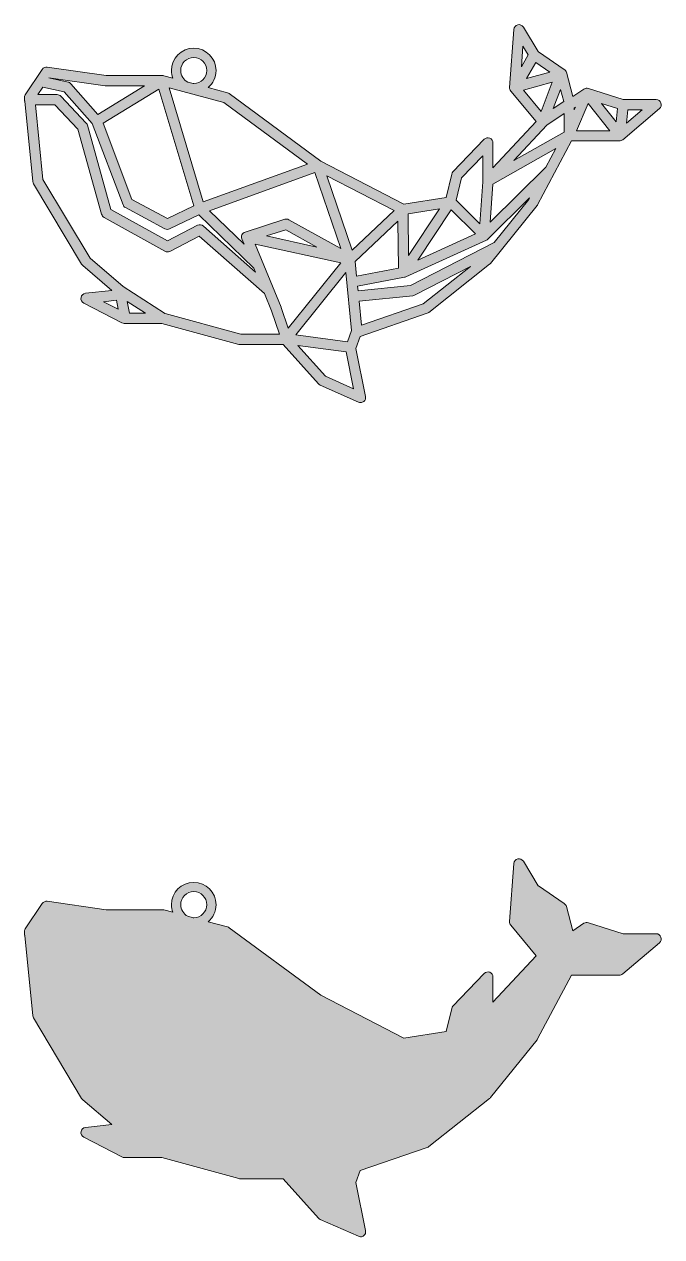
# Model space of a CAD drawing. Extents: x 5 to 4381, y -984 to -15.
# Drawn here: x 2293 to 2584, y -777 to -223 of the extents above; entities that cross this region are included whole.
import ezdxf

# ---------------------------------------------------------------- set-up
doc = ezdxf.new("R2010")
doc.units = 0
doc.header["$MEASUREMENT"] = 0
doc.layers.add('Layer 1', color=7, linetype='Continuous')

msp = doc.modelspace()

# ---------------------------------------------------------------- hatches: boundary and pattern name
at = {"layer": 'Layer 1', "true_color": 0xd0d1d3}
h = msp.add_hatch(color=254, dxfattribs=at)
h.dxf.hatch_style = 2
edge = h.paths.add_edge_path()
edge.add_spline(control_points=[(2581.92, -257.26), (2581.92, -257.26), (2566.78, -257.26), (2566.78, -257.26), (2566.78, -257.26), (2550.97, -252.2), (2550.97, -252.2), (2550.3, -251.98), (2549.56, -252.09), (2548.95, -252.49), (2548.95, -252.49), (2543.91, -255.85), (2543.91, -255.85), (2543.91, -255.85), (2540.89, -244.78), (2540.89, -244.78), (2540.75, -244.24), (2540.41, -243.76), (2539.95, -243.45), (2539.95, -243.45), (2528.15, -235.38), (2528.15, -235.38), (2528.13, -235.35), (2528.1, -235.33), (2528.07, -235.3), (2528.07, -235.3), (2521.24, -224.13), (2521.24, -224.13), (2520.71, -223.26), (2519.68, -222.83), (2518.69, -223.07), (2517.69, -223.32), (2516.97, -224.17), (2516.89, -225.19), (2516.89, -225.19), (2514.95, -251.69), (2514.95, -251.69), (2514.91, -252.3), (2515.1, -252.89), (2515.49, -253.36), (2515.49, -253.36), (2527.09, -267.28), (2527.09, -267.28), (2527.09, -267.28), (2507.37, -288.52), (2507.37, -288.52), (2507.37, -288.52), (2507.37, -277.06), (2507.37, -277.06), (2507.37, -276.1), (2506.79, -275.24), (2505.89, -274.88), (2505, -274.52), (2503.99, -274.74), (2503.32, -275.43), (2503.32, -275.43), (2489.1, -290.3), (2489.1, -290.3), (2488.82, -290.6), (2488.62, -290.97), (2488.52, -291.37), (2488.52, -291.37), (2486.03, -301.95), (2486.03, -301.95), (2486.03, -301.95), (2466.64, -304.99), (2466.64, -304.99), (2466.64, -304.99), (2428.71, -285.4), (2428.71, -285.4), (2428.71, -285.4), (2386.86, -254.49), (2386.86, -254.49), (2386.63, -254.32), (2386.35, -254.18), (2386.06, -254.11), (2386.06, -254.11), (2377.26, -251.76), (2377.26, -251.76), (2379.48, -249.89), (2380.88, -247.1), (2380.88, -243.98), (2380.88, -238.35), (2376.3, -233.77), (2370.67, -233.77), (2365.05, -233.77), (2360.47, -238.35), (2360.47, -243.98), (2360.47, -245.2), (2360.69, -246.36), (2361.09, -247.45), (2361.09, -247.45), (2356.98, -246.35), (2356.98, -246.35), (2356.78, -246.3), (2356.58, -246.27), (2356.38, -246.27), (2356.38, -246.27), (2330.69, -246.27), (2330.69, -246.27), (2330.69, -246.27), (2303.72, -242.42), (2303.72, -242.42), (2302.84, -242.29), (2301.93, -242.69), (2301.43, -243.44), (2301.43, -243.44), (2293.67, -255.08), (2293.67, -255.08), (2293.37, -255.53), (2293.23, -256.08), (2293.29, -256.62), (2293.29, -256.62), (2293.42, -257.9), (2293.42, -257.9), (2293.42, -257.93), (2293.43, -257.97), (2293.43, -258), (2293.43, -258), (2293.43, -258), (2293.43, -258), (2293.43, -258), (2297.17, -294.75), (2297.17, -294.75), (2297.21, -295.1), (2297.31, -295.42), (2297.49, -295.71), (2297.49, -295.71), (2319.46, -332.55), (2319.46, -332.55), (2319.59, -332.77), (2319.76, -332.97), (2319.95, -333.14), (2319.95, -333.14), (2333.27, -344.48), (2333.27, -344.48), (2333.27, -344.48), (2321.22, -345.81), (2321.22, -345.81), (2320.18, -345.93), (2319.36, -346.7), (2319.17, -347.71), (2318.98, -348.74), (2319.47, -349.75), (2320.4, -350.24), (2320.4, -350.24), (2337.85, -359.29), (2337.85, -359.29), (2338.18, -359.46), (2338.55, -359.55), (2338.93, -359.55), (2338.93, -359.55), (2356.06, -359.55), (2356.06, -359.55), (2356.06, -359.55), (2391.3, -369.16), (2391.3, -369.16), (2391.5, -369.21), (2391.71, -369.24), (2391.92, -369.24), (2391.92, -369.24), (2411.55, -369.24), (2411.55, -369.24), (2411.55, -369.24), (2427.66, -387.2), (2427.66, -387.2), (2427.89, -387.46), (2428.16, -387.65), (2428.46, -387.79), (2428.46, -387.79), (2445.9, -395.54), (2445.9, -395.54), (2446.2, -395.67), (2446.52, -395.74), (2446.86, -395.74), (2447.39, -395.74), (2447.91, -395.56), (2448.32, -395.22), (2449.02, -394.67), (2449.34, -393.78), (2449.16, -392.92), (2449.16, -392.92), (2444.77, -370.96), (2444.77, -370.96), (2444.77, -370.96), (2446.74, -365.52), (2446.74, -365.52), (2446.74, -365.52), (2446.74, -365.52), (2446.75, -365.52), (2446.75, -365.52), (2477.35, -354.9), (2477.35, -354.9), (2477.59, -354.82), (2477.82, -354.69), (2478.03, -354.53), (2478.03, -354.53), (2505.83, -332.55), (2505.83, -332.55), (2505.97, -332.43), (2506.1, -332.3), (2506.21, -332.17), (2506.21, -332.17), (2527.53, -305.68), (2527.53, -305.68), (2527.6, -305.6), (2527.71, -305.43), (2527.76, -305.34), (2527.76, -305.34), (2543.27, -276.18), (2543.27, -276.18), (2543.27, -276.18), (2565.12, -276.18), (2565.12, -276.18), (2565.68, -276.18), (2566.22, -275.98), (2566.65, -275.62), (2566.65, -275.62), (2583.44, -261.41), (2583.44, -261.41), (2584.19, -260.78), (2584.47, -259.73), (2584.13, -258.81), (2583.79, -257.88), (2582.91, -257.26), (2581.92, -257.26)], knot_values=[0, 0, 0, 0, 1, 1, 1, 2, 2, 2, 3, 3, 3, 4, 4, 4, 5, 5, 5, 6, 6, 6, 7, 7, 7, 8, 8, 8, 9, 9, 9, 10, 10, 10, 11, 11, 11, 12, 12, 12, 13, 13, 13, 14, 14, 14, 15, 15, 15, 16, 16, 16, 17, 17, 17, 18, 18, 18, 19, 19, 19, 20, 20, 20, 21, 21, 21, 22, 22, 22, 23, 23, 23, 24, 24, 24, 25, 25, 25, 26, 26, 26, 27, 27, 27, 28, 28, 28, 29, 29, 29, 30, 30, 30, 31, 31, 31, 32, 32, 32, 33, 33, 33, 34, 34, 34, 35, 35, 35, 36, 36, 36, 37, 37, 37, 38, 38, 38, 39, 39, 39, 40, 40, 40, 41, 41, 41, 42, 42, 42, 43, 43, 43, 44, 44, 44, 45, 45, 45, 46, 46, 46, 47, 47, 47, 48, 48, 48, 49, 49, 49, 50, 50, 50, 51, 51, 51, 52, 52, 52, 53, 53, 53, 54, 54, 54, 55, 55, 55, 56, 56, 56, 57, 57, 57, 58, 58, 58, 59, 59, 59, 60, 60, 60, 61, 61, 61, 62, 62, 62, 63, 63, 63, 64, 64, 64, 65, 65, 65, 66, 66, 66, 67, 67, 67, 68, 68, 68, 69, 69, 69, 70, 70, 70, 71, 71, 71, 72, 72, 72, 73, 73, 73, 74, 74, 74, 75, 75, 75, 75], degree=3, periodic=1)
h.paths.add_polyline_path([(2538.18, -252.69), (2539.67, -258.14), (2534.91, -261.33)])
h.paths.add_polyline_path([(2533.39, -244.66), (2522.61, -247.69), (2526.97, -240.27)])
h.paths.add_polyline_path([(2521.05, -232.83), (2523.51, -236.87), (2520.36, -242.23)])
h.paths.add_polyline_path([(2521.27, -252.95), (2534.46, -249.24), (2529.37, -262.68)])
edge = h.paths.add_edge_path()
edge.add_spline(control_points=[(2492.94, -293.09), (2492.94, -293.09), (2502.67, -282.92), (2502.67, -282.92), (2502.67, -282.92), (2502.67, -294.51), (2502.67, -294.51), (2502.67, -294.61), (2502.68, -294.72), (2502.69, -294.82), (2502.69, -294.82), (2501.4, -314.07), (2501.4, -314.07), (2501.4, -314.07), (2490.56, -303.22), (2490.56, -303.22), (2490.56, -303.22), (2492.94, -293.09), (2492.94, -293.09)], knot_values=[0, 0, 0, 0, 1, 1, 1, 2, 2, 2, 3, 3, 3, 4, 4, 4, 5, 5, 5, 6, 6, 6, 6], degree=3, periodic=1)
h.paths.add_polyline_path([(2488.27, -307.58), (2499.35, -318.66), (2473.04, -330.66)])
h.paths.add_polyline_path([(2482.88, -307.2), (2468.84, -328.49), (2468.64, -309.44)])
h.paths.add_polyline_path([(2462.21, -308), (2443.06, -326.15), (2431.51, -292.14)])
edge = h.paths.add_edge_path()
edge.add_spline(control_points=[(2437.82, -325.36), (2437.82, -325.36), (2414.07, -312.17), (2414.07, -312.17), (2413.51, -311.85), (2412.83, -311.79), (2412.22, -311.98), (2412.22, -311.98), (2394.11, -317.8), (2394.11, -317.8), (2393.49, -318), (2392.97, -318.45), (2392.7, -319.05), (2392.42, -319.64), (2392.41, -320.32), (2392.65, -320.93), (2392.65, -320.93), (2393.66, -323.36), (2393.66, -323.36), (2393.66, -323.36), (2377.84, -308.04), (2377.84, -308.04), (2377.84, -308.04), (2426.01, -290.56), (2426.01, -290.56), (2426.01, -290.56), (2437.82, -325.36), (2437.82, -325.36)], knot_values=[0, 0, 0, 0, 1, 1, 1, 2, 2, 2, 3, 3, 3, 4, 4, 4, 5, 5, 5, 6, 6, 6, 7, 7, 7, 8, 8, 8, 9, 9, 9, 9], degree=3, periodic=1)
h.paths.add_polyline_path([(2426.86, -324.65), (2403.85, -319.61), (2412.68, -316.77)])
edge = h.paths.add_edge_path()
edge.add_spline(control_points=[(2364.71, -243.98), (2364.71, -240.69), (2367.38, -238.01), (2370.67, -238.01), (2373.96, -238.01), (2376.64, -240.69), (2376.64, -243.98), (2376.64, -247.27), (2373.96, -249.94), (2370.67, -249.94), (2370.58, -249.94), (2370.49, -249.93), (2370.39, -249.93), (2370.39, -249.93), (2367.94, -249.28), (2367.94, -249.28), (2366.03, -248.28), (2364.71, -246.28), (2364.71, -243.98)], knot_values=[0, 0, 0, 0, 1, 1, 1, 2, 2, 2, 3, 3, 3, 4, 4, 4, 5, 5, 5, 6, 6, 6, 6], degree=3, periodic=1)
h.paths.add_polyline_path([(2384.42, -258.54), (2422.66, -286.77), (2375.04, -304.05), (2359.38, -251.86)])
h.paths.add_polyline_path([(2370.67, -305.86), (2358.7, -311.59), (2342.43, -302.87), (2329.22, -268.04), (2354.68, -252.54)])
edge = h.paths.add_edge_path()
edge.add_spline(control_points=[(2304.52, -247.28), (2304.52, -247.28), (2330.19, -250.95), (2330.19, -250.95), (2330.28, -250.97), (2330.44, -250.98), (2330.53, -250.98), (2330.53, -250.98), (2348.2, -250.98), (2348.2, -250.98), (2348.2, -250.98), (2326.79, -264.01), (2326.79, -264.01), (2326.79, -264.01), (2314.52, -249.99), (2314.52, -249.99), (2314.2, -249.61), (2313.74, -249.34), (2313.25, -249.24), (2313.25, -249.24), (2304.47, -247.35), (2304.47, -247.35), (2304.47, -247.35), (2304.52, -247.28), (2304.52, -247.28)], knot_values=[0, 0, 0, 0, 1, 1, 1, 2, 2, 2, 3, 3, 3, 4, 4, 4, 5, 5, 5, 6, 6, 6, 7, 7, 7, 8, 8, 8, 8], degree=3, periodic=1)
edge = h.paths.add_edge_path()
edge.add_spline(control_points=[(2301.67, -251.56), (2301.67, -251.56), (2311.5, -253.67), (2311.5, -253.67), (2311.5, -253.67), (2324.28, -268.27), (2324.28, -268.27), (2324.28, -268.27), (2338.35, -305.36), (2338.35, -305.36), (2338.55, -305.89), (2338.93, -306.33), (2339.44, -306.6), (2339.44, -306.6), (2357.53, -316.29), (2357.53, -316.29), (2358.18, -316.65), (2358.97, -316.67), (2359.65, -316.35), (2359.65, -316.35), (2373.04, -309.94), (2373.04, -309.94), (2373.04, -309.94), (2398.14, -334.25), (2398.14, -334.25), (2398.14, -334.25), (2398.9, -336.09), (2398.9, -336.09), (2398.9, -336.09), (2375.06, -315.05), (2375.06, -315.05), (2374.34, -314.4), (2373.27, -314.27), (2372.41, -314.73), (2372.41, -314.73), (2358.68, -321.89), (2358.68, -321.89), (2358.68, -321.89), (2332.85, -307.48), (2332.85, -307.48), (2332.85, -307.48), (2322.13, -269), (2322.13, -269), (2322.02, -268.62), (2321.83, -268.28), (2321.56, -268.01), (2321.56, -268.01), (2309.94, -255.73), (2309.94, -255.73), (2309.49, -255.27), (2308.87, -255), (2308.23, -255), (2308.23, -255), (2299.38, -255), (2299.38, -255), (2299.38, -255), (2301.67, -251.56), (2301.67, -251.56)], knot_values=[0, 0, 0, 0, 1, 1, 1, 2, 2, 2, 3, 3, 3, 4, 4, 4, 5, 5, 5, 6, 6, 6, 7, 7, 7, 8, 8, 8, 9, 9, 9, 10, 10, 10, 11, 11, 11, 12, 12, 12, 13, 13, 13, 14, 14, 14, 15, 15, 15, 16, 16, 16, 17, 17, 17, 18, 18, 18, 19, 19, 19, 19], degree=3, periodic=1)
h.paths.add_polyline_path([(2329.44, -349.63), (2335.4, -348.97), (2336.17, -353.12)])
h.paths.add_polyline_path([(2341.27, -354.85), (2340.28, -349.48), (2348.59, -354.85)])
edge = h.paths.add_edge_path()
edge.add_spline(control_points=[(2392.24, -364.54), (2392.24, -364.54), (2357.57, -355.09), (2357.57, -355.09), (2357.5, -355.02), (2357.42, -354.96), (2357.33, -354.9), (2357.33, -354.9), (2338.38, -342.66), (2338.38, -342.66), (2338.38, -342.66), (2323.3, -329.81), (2323.3, -329.81), (2323.3, -329.81), (2301.79, -293.75), (2301.79, -293.75), (2301.79, -293.75), (2298.33, -259.7), (2298.33, -259.7), (2298.33, -259.7), (2307.22, -259.7), (2307.22, -259.7), (2307.22, -259.7), (2317.76, -270.82), (2317.76, -270.82), (2317.76, -270.82), (2328.59, -309.68), (2328.59, -309.68), (2328.76, -310.29), (2329.17, -310.8), (2329.71, -311.11), (2329.71, -311.11), (2357.49, -326.61), (2357.49, -326.61), (2358.18, -327), (2359.02, -327.02), (2359.73, -326.65), (2359.73, -326.65), (2373.16, -319.64), (2373.16, -319.64), (2373.16, -319.64), (2402.96, -345.95), (2402.96, -345.95), (2402.96, -345.95), (2406.2, -353.82), (2406.2, -353.82), (2406.2, -353.82), (2409.77, -364.54), (2409.77, -364.54), (2409.77, -364.54), (2392.24, -364.54), (2392.24, -364.54)], knot_values=[0, 0, 0, 0, 1, 1, 1, 2, 2, 2, 3, 3, 3, 4, 4, 4, 5, 5, 5, 6, 6, 6, 7, 7, 7, 8, 8, 8, 9, 9, 9, 10, 10, 10, 11, 11, 11, 12, 12, 12, 13, 13, 13, 14, 14, 14, 15, 15, 15, 16, 16, 16, 17, 17, 17, 17], degree=3, periodic=1)
edge = h.paths.add_edge_path()
edge.add_spline(control_points=[(2410.63, -352.25), (2410.62, -352.22), (2410.6, -352.16), (2410.58, -352.12), (2410.58, -352.12), (2398.71, -323.3), (2398.71, -323.3), (2398.71, -323.3), (2437.8, -331.86), (2437.8, -331.86), (2437.8, -331.86), (2413.79, -361.74), (2413.79, -361.74), (2413.79, -361.74), (2410.63, -352.25), (2410.63, -352.25)], knot_values=[0, 0, 0, 0, 1, 1, 1, 2, 2, 2, 3, 3, 3, 4, 4, 4, 5, 5, 5, 5], degree=3, periodic=1)
edge = h.paths.add_edge_path()
edge.add_spline(control_points=[(2440.22, -336.36), (2440.22, -336.36), (2442.76, -362.73), (2442.76, -362.73), (2442.74, -362.77), (2442.72, -362.82), (2442.71, -362.86), (2442.71, -362.86), (2440.87, -367.92), (2440.87, -367.92), (2440.87, -367.92), (2417.37, -364.79), (2417.37, -364.79), (2417.37, -364.79), (2440.22, -336.36), (2440.22, -336.36)], knot_values=[0, 0, 0, 0, 1, 1, 1, 2, 2, 2, 3, 3, 3, 4, 4, 4, 5, 5, 5, 5], degree=3, periodic=1)
h.paths.add_polyline_path([(2430.82, -383.69), (2418.23, -369.65), (2440.3, -372.59), (2443.66, -389.4)])
h.paths.add_polyline_path([(2444.46, -331.3), (2463.97, -312.8), (2464.19, -334.25), (2445.09, -337.9)])
edge = h.paths.add_edge_path()
edge.add_spline(control_points=[(2475.44, -350.58), (2475.44, -350.58), (2447.25, -360.36), (2447.25, -360.36), (2447.25, -360.36), (2446.2, -349.39), (2446.2, -349.39), (2446.2, -349.39), (2470.68, -346.94), (2470.68, -346.94), (2470.97, -346.91), (2471.26, -346.82), (2471.53, -346.68), (2471.53, -346.68), (2497.04, -333.5), (2497.04, -333.5), (2497.04, -333.5), (2475.44, -350.58), (2475.44, -350.58)], knot_values=[0, 0, 0, 0, 1, 1, 1, 2, 2, 2, 3, 3, 3, 4, 4, 4, 5, 5, 5, 6, 6, 6, 6], degree=3, periodic=1)
edge = h.paths.add_edge_path()
edge.add_spline(control_points=[(2523.73, -302.9), (2523.73, -302.9), (2507.86, -322.62), (2507.86, -322.62), (2507.86, -322.62), (2469.76, -342.3), (2469.76, -342.3), (2469.76, -342.3), (2445.75, -344.71), (2445.75, -344.71), (2445.75, -344.71), (2445.55, -342.6), (2445.55, -342.6), (2445.55, -342.6), (2467.01, -338.5), (2467.01, -338.5), (2467.19, -338.47), (2467.38, -338.41), (2467.57, -338.32), (2467.57, -338.32), (2504.38, -321.53), (2504.38, -321.53), (2504.62, -321.43), (2504.85, -321.27), (2505.05, -321.07), (2505.05, -321.07), (2524.1, -302.2), (2524.1, -302.2), (2524.1, -302.2), (2523.73, -302.9), (2523.73, -302.9)], knot_values=[0, 0, 0, 0, 1, 1, 1, 2, 2, 2, 3, 3, 3, 4, 4, 4, 5, 5, 5, 6, 6, 6, 7, 7, 7, 8, 8, 8, 9, 9, 9, 10, 10, 10, 10], degree=3, periodic=1)
h.paths.add_polyline_path([(2531.54, -288.22), (2506.16, -313.35), (2507.32, -295.98), (2536.09, -279.66)])
h.paths.add_polyline_path([(2539.83, -272.14), (2516.96, -285.11), (2531.94, -268.98), (2539.83, -263.69)])
h.paths.add_polyline_path([(2544.53, -262.01), (2544.53, -261.09), (2545.08, -260.72)])
h.paths.add_polyline_path([(2545.6, -271.48), (2550.9, -259.07), (2560.81, -271.48)])
h.paths.add_polyline_path([(2563.66, -267.5), (2556.88, -259.03), (2564.24, -261.38)])
h.paths.add_polyline_path([(2568.33, -268.04), (2568.91, -261.96), (2575.51, -261.96)])
at = {"layer": 'Layer 1', "true_color": 0xad6c5e}
h = msp.add_hatch(color=35, dxfattribs=at)
h.dxf.hatch_style = 2
edge = h.paths.add_edge_path()
edge.add_spline(control_points=[(2581.92, -638.51), (2581.92, -638.51), (2566.78, -638.51), (2566.78, -638.51), (2566.78, -638.51), (2550.97, -633.45), (2550.97, -633.45), (2550.3, -633.23), (2549.56, -633.34), (2548.95, -633.74), (2548.95, -633.74), (2543.91, -637.1), (2543.91, -637.1), (2543.91, -637.1), (2540.89, -626.03), (2540.89, -626.03), (2540.75, -625.49), (2540.41, -625.02), (2539.95, -624.7), (2539.95, -624.7), (2528.15, -616.63), (2528.15, -616.63), (2528.13, -616.61), (2528.1, -616.58), (2528.07, -616.55), (2528.07, -616.55), (2521.24, -605.39), (2521.24, -605.39), (2520.71, -604.51), (2519.68, -604.08), (2518.69, -604.33), (2517.69, -604.57), (2516.97, -605.42), (2516.89, -606.44), (2516.89, -606.44), (2514.95, -632.94), (2514.95, -632.94), (2514.91, -633.55), (2515.1, -634.14), (2515.49, -634.61), (2515.49, -634.61), (2527.09, -648.53), (2527.09, -648.53), (2527.09, -648.53), (2507.37, -669.77), (2507.37, -669.77), (2507.37, -669.77), (2507.37, -658.31), (2507.37, -658.31), (2507.37, -657.35), (2506.79, -656.49), (2505.89, -656.13), (2505, -655.77), (2503.99, -655.99), (2503.32, -656.68), (2503.32, -656.68), (2489.1, -671.55), (2489.1, -671.55), (2488.82, -671.85), (2488.62, -672.22), (2488.52, -672.62), (2488.52, -672.62), (2486.03, -683.2), (2486.03, -683.2), (2486.03, -683.2), (2466.64, -686.25), (2466.64, -686.25), (2466.64, -686.25), (2428.71, -666.65), (2428.71, -666.65), (2428.71, -666.65), (2386.86, -635.74), (2386.86, -635.74), (2386.63, -635.57), (2386.35, -635.44), (2386.06, -635.36), (2386.06, -635.36), (2377.26, -633.01), (2377.26, -633.01), (2379.48, -631.14), (2380.88, -628.35), (2380.88, -625.23), (2380.88, -619.6), (2376.3, -615.02), (2370.67, -615.02), (2365.05, -615.02), (2360.47, -619.6), (2360.47, -625.23), (2360.47, -626.45), (2360.69, -627.61), (2361.09, -628.7), (2361.09, -628.7), (2356.98, -627.61), (2356.98, -627.61), (2356.78, -627.55), (2356.58, -627.53), (2356.38, -627.53), (2356.38, -627.53), (2330.69, -627.53), (2330.69, -627.53), (2330.69, -627.53), (2303.72, -623.67), (2303.72, -623.67), (2302.84, -623.54), (2301.93, -623.94), (2301.43, -624.7), (2301.43, -624.7), (2293.67, -636.33), (2293.67, -636.33), (2293.37, -636.78), (2293.23, -637.33), (2293.29, -637.88), (2293.29, -637.88), (2293.42, -639.15), (2293.42, -639.15), (2293.42, -639.18), (2293.43, -639.22), (2293.43, -639.25), (2293.43, -639.25), (2293.43, -639.25), (2293.43, -639.25), (2293.43, -639.25), (2297.17, -676), (2297.17, -676), (2297.21, -676.35), (2297.31, -676.67), (2297.49, -676.96), (2297.49, -676.96), (2319.46, -713.8), (2319.46, -713.8), (2319.59, -714.02), (2319.76, -714.22), (2319.95, -714.39), (2319.95, -714.39), (2333.27, -725.73), (2333.27, -725.73), (2333.27, -725.73), (2321.22, -727.06), (2321.22, -727.06), (2320.18, -727.18), (2319.36, -727.95), (2319.17, -728.96), (2318.98, -729.99), (2319.47, -731.01), (2320.4, -731.49), (2320.4, -731.49), (2337.85, -740.54), (2337.85, -740.54), (2338.18, -740.71), (2338.55, -740.8), (2338.93, -740.8), (2338.93, -740.8), (2356.06, -740.8), (2356.06, -740.8), (2356.06, -740.8), (2391.3, -750.41), (2391.3, -750.41), (2391.5, -750.47), (2391.71, -750.49), (2391.92, -750.49), (2391.92, -750.49), (2411.55, -750.49), (2411.55, -750.49), (2411.55, -750.49), (2427.66, -768.45), (2427.66, -768.45), (2427.89, -768.71), (2428.16, -768.9), (2428.46, -769.04), (2428.46, -769.04), (2445.9, -776.79), (2445.9, -776.79), (2446.2, -776.92), (2446.52, -776.99), (2446.86, -776.99), (2447.39, -776.99), (2447.91, -776.81), (2448.32, -776.48), (2449.02, -775.92), (2449.34, -775.04), (2449.16, -774.17), (2449.16, -774.17), (2444.77, -752.21), (2444.77, -752.21), (2444.77, -752.21), (2446.74, -746.77), (2446.74, -746.77), (2446.74, -746.77), (2446.74, -746.77), (2446.75, -746.77), (2446.75, -746.77), (2477.35, -736.15), (2477.35, -736.15), (2477.59, -736.07), (2477.82, -735.94), (2478.03, -735.78), (2478.03, -735.78), (2505.83, -713.8), (2505.83, -713.8), (2505.97, -713.68), (2506.1, -713.55), (2506.21, -713.42), (2506.21, -713.42), (2527.53, -686.93), (2527.53, -686.93), (2527.6, -686.85), (2527.71, -686.68), (2527.76, -686.59), (2527.76, -686.59), (2543.27, -657.43), (2543.27, -657.43), (2543.27, -657.43), (2565.12, -657.43), (2565.12, -657.43), (2565.68, -657.43), (2566.22, -657.23), (2566.65, -656.87), (2566.65, -656.87), (2583.44, -642.66), (2583.44, -642.66), (2584.19, -642.03), (2584.47, -640.98), (2584.13, -640.06), (2583.79, -639.13), (2582.91, -638.51), (2581.92, -638.51)], knot_values=[0, 0, 0, 0, 1, 1, 1, 2, 2, 2, 3, 3, 3, 4, 4, 4, 5, 5, 5, 6, 6, 6, 7, 7, 7, 8, 8, 8, 9, 9, 9, 10, 10, 10, 11, 11, 11, 12, 12, 12, 13, 13, 13, 14, 14, 14, 15, 15, 15, 16, 16, 16, 17, 17, 17, 18, 18, 18, 19, 19, 19, 20, 20, 20, 21, 21, 21, 22, 22, 22, 23, 23, 23, 24, 24, 24, 25, 25, 25, 26, 26, 26, 27, 27, 27, 28, 28, 28, 29, 29, 29, 30, 30, 30, 31, 31, 31, 32, 32, 32, 33, 33, 33, 34, 34, 34, 35, 35, 35, 36, 36, 36, 37, 37, 37, 38, 38, 38, 39, 39, 39, 40, 40, 40, 41, 41, 41, 42, 42, 42, 43, 43, 43, 44, 44, 44, 45, 45, 45, 46, 46, 46, 47, 47, 47, 48, 48, 48, 49, 49, 49, 50, 50, 50, 51, 51, 51, 52, 52, 52, 53, 53, 53, 54, 54, 54, 55, 55, 55, 56, 56, 56, 57, 57, 57, 58, 58, 58, 59, 59, 59, 60, 60, 60, 61, 61, 61, 62, 62, 62, 63, 63, 63, 64, 64, 64, 65, 65, 65, 66, 66, 66, 67, 67, 67, 68, 68, 68, 69, 69, 69, 70, 70, 70, 71, 71, 71, 72, 72, 72, 73, 73, 73, 74, 74, 74, 75, 75, 75, 75], degree=3, periodic=1)
edge = h.paths.add_edge_path()
edge.add_spline(control_points=[(2364.71, -625.23), (2364.71, -621.94), (2367.38, -619.26), (2370.67, -619.26), (2373.96, -619.26), (2376.64, -621.94), (2376.64, -625.23), (2376.64, -628.52), (2373.96, -631.2), (2370.67, -631.2), (2370.58, -631.2), (2370.49, -631.19), (2370.39, -631.18), (2370.39, -631.18), (2367.94, -630.53), (2367.94, -630.53), (2366.03, -629.53), (2364.71, -627.53), (2364.71, -625.23)], knot_values=[0, 0, 0, 0, 1, 1, 1, 2, 2, 2, 3, 3, 3, 4, 4, 4, 5, 5, 5, 6, 6, 6, 6], degree=3, periodic=1)

# ---------------------------------------------------------------- linework, layer by layer
at = {"layer": 'Layer 1', "lineweight": 0}
for points in [[(2521.05, -232.83), (2523.51, -236.87), (2520.36, -242.23), (2521.05, -232.83)], [(2533.39, -244.66), (2522.61, -247.69), (2526.97, -240.27), (2533.39, -244.66)], [(2521.27, -252.95), (2534.46, -249.24), (2529.37, -262.68), (2521.27, -252.95)], [(2370.67, -305.86), (2358.7, -311.59), (2342.43, -302.87), (2329.22, -268.04), (2354.68, -252.54), (2370.67, -305.86)], [(2384.42, -258.54), (2422.66, -286.77), (2375.04, -304.05), (2359.38, -251.86), (2384.42, -258.54)], [(2538.18, -252.69), (2539.67, -258.14), (2534.91, -261.33), (2538.18, -252.69)], [(2545.6, -271.48), (2550.9, -259.07), (2560.81, -271.48), (2545.6, -271.48)], [(2563.66, -267.5), (2556.88, -259.03), (2564.24, -261.38), (2563.66, -267.5)], [(2539.83, -272.14), (2516.96, -285.11), (2531.94, -268.98), (2539.83, -263.69), (2539.83, -272.14)], [(2544.53, -262.01), (2544.53, -261.09), (2545.08, -260.72), (2544.53, -262.01)], [(2568.33, -268.04), (2568.91, -261.96), (2575.51, -261.96), (2568.33, -268.04)], [(2531.54, -288.22), (2506.16, -313.35), (2507.32, -295.98), (2536.09, -279.66), (2531.54, -288.22)], [(2462.21, -308), (2443.06, -326.15), (2431.51, -292.14), (2462.21, -308)], [(2482.88, -307.2), (2468.84, -328.49), (2468.64, -309.44), (2482.88, -307.2)], [(2488.27, -307.58), (2499.35, -318.66), (2473.04, -330.66), (2488.27, -307.58)], [(2444.46, -331.3), (2463.97, -312.8), (2464.19, -334.25), (2445.09, -337.9), (2444.46, -331.3)], [(2426.86, -324.65), (2403.85, -319.61), (2412.68, -316.77), (2426.86, -324.65)], [(2329.44, -349.63), (2335.4, -348.97), (2336.17, -353.12), (2329.44, -349.63)], [(2341.27, -354.85), (2340.28, -349.48), (2348.59, -354.85), (2341.27, -354.85)], [(2430.82, -383.69), (2418.23, -369.65), (2440.3, -372.59), (2443.66, -389.4), (2430.82, -383.69)]]:
    msp.add_lwpolyline(points, dxfattribs=at)
for points, knots in [([(2581.92, -257.26), (2581.92, -257.26), (2566.78, -257.26), (2566.78, -257.26), (2566.78, -257.26), (2550.97, -252.2), (2550.97, -252.2), (2550.3, -251.98), (2549.56, -252.09), (2548.95, -252.49), (2548.95, -252.49), (2543.91, -255.85), (2543.91, -255.85), (2543.91, -255.85), (2540.89, -244.78), (2540.89, -244.78), (2540.75, -244.24), (2540.41, -243.76), (2539.95, -243.45), (2539.95, -243.45), (2528.15, -235.38), (2528.15, -235.38), (2528.13, -235.35), (2528.1, -235.33), (2528.07, -235.3), (2528.07, -235.3), (2521.24, -224.13), (2521.24, -224.13), (2520.71, -223.26), (2519.68, -222.83), (2518.69, -223.07), (2517.69, -223.32), (2516.97, -224.17), (2516.89, -225.19), (2516.89, -225.19), (2514.95, -251.69), (2514.95, -251.69), (2514.91, -252.3), (2515.1, -252.89), (2515.49, -253.36), (2515.49, -253.36), (2527.09, -267.28), (2527.09, -267.28), (2527.09, -267.28), (2507.37, -288.52), (2507.37, -288.52), (2507.37, -288.52), (2507.37, -277.06), (2507.37, -277.06), (2507.37, -276.1), (2506.79, -275.24), (2505.89, -274.88), (2505, -274.52), (2503.99, -274.74), (2503.32, -275.43), (2503.32, -275.43), (2489.1, -290.3), (2489.1, -290.3), (2488.82, -290.6), (2488.62, -290.97), (2488.52, -291.37), (2488.52, -291.37), (2486.03, -301.95), (2486.03, -301.95), (2486.03, -301.95), (2466.64, -304.99), (2466.64, -304.99), (2466.64, -304.99), (2428.71, -285.4), (2428.71, -285.4), (2428.71, -285.4), (2386.86, -254.49), (2386.86, -254.49), (2386.63, -254.32), (2386.35, -254.18), (2386.06, -254.11), (2386.06, -254.11), (2377.26, -251.76), (2377.26, -251.76), (2379.48, -249.89), (2380.88, -247.1), (2380.88, -243.98), (2380.88, -238.35), (2376.3, -233.77), (2370.67, -233.77), (2365.05, -233.77), (2360.47, -238.35), (2360.47, -243.98), (2360.47, -245.2), (2360.69, -246.36), (2361.09, -247.45), (2361.09, -247.45), (2356.98, -246.35), (2356.98, -246.35), (2356.78, -246.3), (2356.58, -246.27), (2356.38, -246.27), (2356.38, -246.27), (2330.69, -246.27), (2330.69, -246.27), (2330.69, -246.27), (2303.72, -242.42), (2303.72, -242.42), (2302.84, -242.29), (2301.93, -242.69), (2301.43, -243.44), (2301.43, -243.44), (2293.67, -255.08), (2293.67, -255.08), (2293.37, -255.53), (2293.23, -256.08), (2293.29, -256.62), (2293.29, -256.62), (2293.42, -257.9), (2293.42, -257.9), (2293.42, -257.93), (2293.43, -257.97), (2293.43, -258), (2293.43, -258), (2293.43, -258), (2293.43, -258), (2293.43, -258), (2297.17, -294.75), (2297.17, -294.75), (2297.21, -295.1), (2297.31, -295.42), (2297.49, -295.71), (2297.49, -295.71), (2319.46, -332.55), (2319.46, -332.55), (2319.59, -332.77), (2319.76, -332.97), (2319.95, -333.14), (2319.95, -333.14), (2333.27, -344.48), (2333.27, -344.48), (2333.27, -344.48), (2321.22, -345.81), (2321.22, -345.81), (2320.18, -345.93), (2319.36, -346.7), (2319.17, -347.71), (2318.98, -348.74), (2319.47, -349.75), (2320.4, -350.24), (2320.4, -350.24), (2337.85, -359.29), (2337.85, -359.29), (2338.18, -359.46), (2338.55, -359.55), (2338.93, -359.55), (2338.93, -359.55), (2356.06, -359.55), (2356.06, -359.55), (2356.06, -359.55), (2391.3, -369.16), (2391.3, -369.16), (2391.5, -369.21), (2391.71, -369.24), (2391.92, -369.24), (2391.92, -369.24), (2411.55, -369.24), (2411.55, -369.24), (2411.55, -369.24), (2427.66, -387.2), (2427.66, -387.2), (2427.89, -387.46), (2428.16, -387.65), (2428.46, -387.79), (2428.46, -387.79), (2445.9, -395.54), (2445.9, -395.54), (2446.2, -395.67), (2446.52, -395.74), (2446.86, -395.74), (2447.39, -395.74), (2447.91, -395.56), (2448.32, -395.22), (2449.02, -394.67), (2449.34, -393.78), (2449.16, -392.92), (2449.16, -392.92), (2444.77, -370.96), (2444.77, -370.96), (2444.77, -370.96), (2446.74, -365.52), (2446.74, -365.52), (2446.74, -365.52), (2446.74, -365.52), (2446.75, -365.52), (2446.75, -365.52), (2477.35, -354.9), (2477.35, -354.9), (2477.59, -354.82), (2477.82, -354.69), (2478.03, -354.53), (2478.03, -354.53), (2505.83, -332.55), (2505.83, -332.55), (2505.97, -332.43), (2506.1, -332.3), (2506.21, -332.17), (2506.21, -332.17), (2527.53, -305.68), (2527.53, -305.68), (2527.6, -305.6), (2527.71, -305.43), (2527.76, -305.34), (2527.76, -305.34), (2543.27, -276.18), (2543.27, -276.18), (2543.27, -276.18), (2565.12, -276.18), (2565.12, -276.18), (2565.68, -276.18), (2566.22, -275.98), (2566.65, -275.62), (2566.65, -275.62), (2583.44, -261.41), (2583.44, -261.41), (2584.19, -260.78), (2584.47, -259.73), (2584.13, -258.81), (2583.79, -257.88), (2582.91, -257.26), (2581.92, -257.26)], [0, 0, 0, 0, 1, 1, 1, 2, 2, 2, 3, 3, 3, 4, 4, 4, 5, 5, 5, 6, 6, 6, 7, 7, 7, 8, 8, 8, 9, 9, 9, 10, 10, 10, 11, 11, 11, 12, 12, 12, 13, 13, 13, 14, 14, 14, 15, 15, 15, 16, 16, 16, 17, 17, 17, 18, 18, 18, 19, 19, 19, 20, 20, 20, 21, 21, 21, 22, 22, 22, 23, 23, 23, 24, 24, 24, 25, 25, 25, 26, 26, 26, 27, 27, 27, 28, 28, 28, 29, 29, 29, 30, 30, 30, 31, 31, 31, 32, 32, 32, 33, 33, 33, 34, 34, 34, 35, 35, 35, 36, 36, 36, 37, 37, 37, 38, 38, 38, 39, 39, 39, 40, 40, 40, 41, 41, 41, 42, 42, 42, 43, 43, 43, 44, 44, 44, 45, 45, 45, 46, 46, 46, 47, 47, 47, 48, 48, 48, 49, 49, 49, 50, 50, 50, 51, 51, 51, 52, 52, 52, 53, 53, 53, 54, 54, 54, 55, 55, 55, 56, 56, 56, 57, 57, 57, 58, 58, 58, 59, 59, 59, 60, 60, 60, 61, 61, 61, 62, 62, 62, 63, 63, 63, 64, 64, 64, 65, 65, 65, 66, 66, 66, 67, 67, 67, 68, 68, 68, 69, 69, 69, 70, 70, 70, 71, 71, 71, 72, 72, 72, 73, 73, 73, 74, 74, 74, 75, 75, 75, 75]), ([(2364.71, -243.98), (2364.71, -240.69), (2367.38, -238.01), (2370.67, -238.01), (2373.96, -238.01), (2376.64, -240.69), (2376.64, -243.98), (2376.64, -247.27), (2373.96, -249.94), (2370.67, -249.94), (2370.58, -249.94), (2370.49, -249.93), (2370.39, -249.93), (2370.39, -249.93), (2367.94, -249.28), (2367.94, -249.28), (2366.03, -248.28), (2364.71, -246.28), (2364.71, -243.98)], [0, 0, 0, 0, 1, 1, 1, 2, 2, 2, 3, 3, 3, 4, 4, 4, 5, 5, 5, 6, 6, 6, 6]), ([(2304.52, -247.28), (2304.52, -247.28), (2330.19, -250.95), (2330.19, -250.95), (2330.28, -250.97), (2330.44, -250.98), (2330.53, -250.98), (2330.53, -250.98), (2348.2, -250.98), (2348.2, -250.98), (2348.2, -250.98), (2326.79, -264.01), (2326.79, -264.01), (2326.79, -264.01), (2314.52, -249.99), (2314.52, -249.99), (2314.2, -249.61), (2313.74, -249.34), (2313.25, -249.24), (2313.25, -249.24), (2304.47, -247.35), (2304.47, -247.35), (2304.47, -247.35), (2304.52, -247.28), (2304.52, -247.28)], [0, 0, 0, 0, 1, 1, 1, 2, 2, 2, 3, 3, 3, 4, 4, 4, 5, 5, 5, 6, 6, 6, 7, 7, 7, 8, 8, 8, 8]), ([(2301.67, -251.56), (2301.67, -251.56), (2311.5, -253.67), (2311.5, -253.67), (2311.5, -253.67), (2324.28, -268.27), (2324.28, -268.27), (2324.28, -268.27), (2338.35, -305.36), (2338.35, -305.36), (2338.55, -305.89), (2338.93, -306.33), (2339.44, -306.6), (2339.44, -306.6), (2357.53, -316.29), (2357.53, -316.29), (2358.18, -316.65), (2358.97, -316.67), (2359.65, -316.35), (2359.65, -316.35), (2373.04, -309.94), (2373.04, -309.94), (2373.04, -309.94), (2398.14, -334.25), (2398.14, -334.25), (2398.14, -334.25), (2398.9, -336.09), (2398.9, -336.09), (2398.9, -336.09), (2375.06, -315.05), (2375.06, -315.05), (2374.34, -314.4), (2373.27, -314.27), (2372.41, -314.73), (2372.41, -314.73), (2358.68, -321.89), (2358.68, -321.89), (2358.68, -321.89), (2332.85, -307.48), (2332.85, -307.48), (2332.85, -307.48), (2322.13, -269), (2322.13, -269), (2322.02, -268.62), (2321.83, -268.28), (2321.56, -268.01), (2321.56, -268.01), (2309.94, -255.73), (2309.94, -255.73), (2309.49, -255.27), (2308.87, -255), (2308.23, -255), (2308.23, -255), (2299.38, -255), (2299.38, -255), (2299.38, -255), (2301.67, -251.56), (2301.67, -251.56)], [0, 0, 0, 0, 1, 1, 1, 2, 2, 2, 3, 3, 3, 4, 4, 4, 5, 5, 5, 6, 6, 6, 7, 7, 7, 8, 8, 8, 9, 9, 9, 10, 10, 10, 11, 11, 11, 12, 12, 12, 13, 13, 13, 14, 14, 14, 15, 15, 15, 16, 16, 16, 17, 17, 17, 18, 18, 18, 19, 19, 19, 19]), ([(2392.24, -364.54), (2392.24, -364.54), (2357.57, -355.09), (2357.57, -355.09), (2357.5, -355.02), (2357.42, -354.96), (2357.33, -354.9), (2357.33, -354.9), (2338.38, -342.66), (2338.38, -342.66), (2338.38, -342.66), (2323.3, -329.81), (2323.3, -329.81), (2323.3, -329.81), (2301.79, -293.75), (2301.79, -293.75), (2301.79, -293.75), (2298.33, -259.7), (2298.33, -259.7), (2298.33, -259.7), (2307.22, -259.7), (2307.22, -259.7), (2307.22, -259.7), (2317.76, -270.82), (2317.76, -270.82), (2317.76, -270.82), (2328.59, -309.68), (2328.59, -309.68), (2328.76, -310.29), (2329.17, -310.8), (2329.71, -311.11), (2329.71, -311.11), (2357.49, -326.61), (2357.49, -326.61), (2358.18, -327), (2359.02, -327.02), (2359.73, -326.65), (2359.73, -326.65), (2373.16, -319.64), (2373.16, -319.64), (2373.16, -319.64), (2402.96, -345.95), (2402.96, -345.95), (2402.96, -345.95), (2406.2, -353.82), (2406.2, -353.82), (2406.2, -353.82), (2409.77, -364.54), (2409.77, -364.54), (2409.77, -364.54), (2392.24, -364.54), (2392.24, -364.54)], [0, 0, 0, 0, 1, 1, 1, 2, 2, 2, 3, 3, 3, 4, 4, 4, 5, 5, 5, 6, 6, 6, 7, 7, 7, 8, 8, 8, 9, 9, 9, 10, 10, 10, 11, 11, 11, 12, 12, 12, 13, 13, 13, 14, 14, 14, 15, 15, 15, 16, 16, 16, 17, 17, 17, 17]), ([(2492.94, -293.09), (2492.94, -293.09), (2502.67, -282.92), (2502.67, -282.92), (2502.67, -282.92), (2502.67, -294.51), (2502.67, -294.51), (2502.67, -294.61), (2502.68, -294.72), (2502.69, -294.82), (2502.69, -294.82), (2501.4, -314.07), (2501.4, -314.07), (2501.4, -314.07), (2490.56, -303.22), (2490.56, -303.22), (2490.56, -303.22), (2492.94, -293.09), (2492.94, -293.09)], [0, 0, 0, 0, 1, 1, 1, 2, 2, 2, 3, 3, 3, 4, 4, 4, 5, 5, 5, 6, 6, 6, 6]), ([(2437.82, -325.36), (2437.82, -325.36), (2414.07, -312.17), (2414.07, -312.17), (2413.51, -311.85), (2412.83, -311.79), (2412.22, -311.98), (2412.22, -311.98), (2394.11, -317.8), (2394.11, -317.8), (2393.49, -318), (2392.97, -318.45), (2392.7, -319.05), (2392.42, -319.64), (2392.41, -320.32), (2392.65, -320.93), (2392.65, -320.93), (2393.66, -323.36), (2393.66, -323.36), (2393.66, -323.36), (2377.84, -308.04), (2377.84, -308.04), (2377.84, -308.04), (2426.01, -290.56), (2426.01, -290.56), (2426.01, -290.56), (2437.82, -325.36), (2437.82, -325.36)], [0, 0, 0, 0, 1, 1, 1, 2, 2, 2, 3, 3, 3, 4, 4, 4, 5, 5, 5, 6, 6, 6, 7, 7, 7, 8, 8, 8, 9, 9, 9, 9]), ([(2523.73, -302.9), (2523.73, -302.9), (2507.86, -322.62), (2507.86, -322.62), (2507.86, -322.62), (2469.76, -342.3), (2469.76, -342.3), (2469.76, -342.3), (2445.75, -344.71), (2445.75, -344.71), (2445.75, -344.71), (2445.55, -342.6), (2445.55, -342.6), (2445.55, -342.6), (2467.01, -338.5), (2467.01, -338.5), (2467.19, -338.47), (2467.38, -338.41), (2467.57, -338.32), (2467.57, -338.32), (2504.38, -321.53), (2504.38, -321.53), (2504.62, -321.43), (2504.85, -321.27), (2505.05, -321.07), (2505.05, -321.07), (2524.1, -302.2), (2524.1, -302.2), (2524.1, -302.2), (2523.73, -302.9), (2523.73, -302.9)], [0, 0, 0, 0, 1, 1, 1, 2, 2, 2, 3, 3, 3, 4, 4, 4, 5, 5, 5, 6, 6, 6, 7, 7, 7, 8, 8, 8, 9, 9, 9, 10, 10, 10, 10]), ([(2410.63, -352.25), (2410.62, -352.22), (2410.6, -352.16), (2410.58, -352.12), (2410.58, -352.12), (2398.71, -323.3), (2398.71, -323.3), (2398.71, -323.3), (2437.8, -331.86), (2437.8, -331.86), (2437.8, -331.86), (2413.79, -361.74), (2413.79, -361.74), (2413.79, -361.74), (2410.63, -352.25), (2410.63, -352.25)], [0, 0, 0, 0, 1, 1, 1, 2, 2, 2, 3, 3, 3, 4, 4, 4, 5, 5, 5, 5]), ([(2440.22, -336.36), (2440.22, -336.36), (2442.76, -362.73), (2442.76, -362.73), (2442.74, -362.77), (2442.72, -362.82), (2442.71, -362.86), (2442.71, -362.86), (2440.87, -367.92), (2440.87, -367.92), (2440.87, -367.92), (2417.37, -364.79), (2417.37, -364.79), (2417.37, -364.79), (2440.22, -336.36), (2440.22, -336.36)], [0, 0, 0, 0, 1, 1, 1, 2, 2, 2, 3, 3, 3, 4, 4, 4, 5, 5, 5, 5]), ([(2475.44, -350.58), (2475.44, -350.58), (2447.25, -360.36), (2447.25, -360.36), (2447.25, -360.36), (2446.2, -349.39), (2446.2, -349.39), (2446.2, -349.39), (2470.68, -346.94), (2470.68, -346.94), (2470.97, -346.91), (2471.26, -346.82), (2471.53, -346.68), (2471.53, -346.68), (2497.04, -333.5), (2497.04, -333.5), (2497.04, -333.5), (2475.44, -350.58), (2475.44, -350.58)], [0, 0, 0, 0, 1, 1, 1, 2, 2, 2, 3, 3, 3, 4, 4, 4, 5, 5, 5, 6, 6, 6, 6]), ([(2581.92, -638.51), (2581.92, -638.51), (2566.78, -638.51), (2566.78, -638.51), (2566.78, -638.51), (2550.97, -633.45), (2550.97, -633.45), (2550.3, -633.23), (2549.56, -633.34), (2548.95, -633.74), (2548.95, -633.74), (2543.91, -637.1), (2543.91, -637.1), (2543.91, -637.1), (2540.89, -626.03), (2540.89, -626.03), (2540.75, -625.49), (2540.41, -625.02), (2539.95, -624.7), (2539.95, -624.7), (2528.15, -616.63), (2528.15, -616.63), (2528.13, -616.61), (2528.1, -616.58), (2528.07, -616.55), (2528.07, -616.55), (2521.24, -605.39), (2521.24, -605.39), (2520.71, -604.51), (2519.68, -604.08), (2518.69, -604.33), (2517.69, -604.57), (2516.97, -605.42), (2516.89, -606.44), (2516.89, -606.44), (2514.95, -632.94), (2514.95, -632.94), (2514.91, -633.55), (2515.1, -634.14), (2515.49, -634.61), (2515.49, -634.61), (2527.09, -648.53), (2527.09, -648.53), (2527.09, -648.53), (2507.37, -669.77), (2507.37, -669.77), (2507.37, -669.77), (2507.37, -658.31), (2507.37, -658.31), (2507.37, -657.35), (2506.79, -656.49), (2505.89, -656.13), (2505, -655.77), (2503.99, -655.99), (2503.32, -656.68), (2503.32, -656.68), (2489.1, -671.55), (2489.1, -671.55), (2488.82, -671.85), (2488.62, -672.22), (2488.52, -672.62), (2488.52, -672.62), (2486.03, -683.2), (2486.03, -683.2), (2486.03, -683.2), (2466.64, -686.25), (2466.64, -686.25), (2466.64, -686.25), (2428.71, -666.65), (2428.71, -666.65), (2428.71, -666.65), (2386.86, -635.74), (2386.86, -635.74), (2386.63, -635.57), (2386.35, -635.44), (2386.06, -635.36), (2386.06, -635.36), (2377.26, -633.01), (2377.26, -633.01), (2379.48, -631.14), (2380.88, -628.35), (2380.88, -625.23), (2380.88, -619.6), (2376.3, -615.02), (2370.67, -615.02), (2365.05, -615.02), (2360.47, -619.6), (2360.47, -625.23), (2360.47, -626.45), (2360.69, -627.61), (2361.09, -628.7), (2361.09, -628.7), (2356.98, -627.61), (2356.98, -627.61), (2356.78, -627.55), (2356.58, -627.53), (2356.38, -627.53), (2356.38, -627.53), (2330.69, -627.53), (2330.69, -627.53), (2330.69, -627.53), (2303.72, -623.67), (2303.72, -623.67), (2302.84, -623.54), (2301.93, -623.94), (2301.43, -624.7), (2301.43, -624.7), (2293.67, -636.33), (2293.67, -636.33), (2293.37, -636.78), (2293.23, -637.33), (2293.29, -637.88), (2293.29, -637.88), (2293.42, -639.15), (2293.42, -639.15), (2293.42, -639.18), (2293.43, -639.22), (2293.43, -639.25), (2293.43, -639.25), (2293.43, -639.25), (2293.43, -639.25), (2293.43, -639.25), (2297.17, -676), (2297.17, -676), (2297.21, -676.35), (2297.31, -676.67), (2297.49, -676.96), (2297.49, -676.96), (2319.46, -713.8), (2319.46, -713.8), (2319.59, -714.02), (2319.76, -714.22), (2319.95, -714.39), (2319.95, -714.39), (2333.27, -725.73), (2333.27, -725.73), (2333.27, -725.73), (2321.22, -727.06), (2321.22, -727.06), (2320.18, -727.18), (2319.36, -727.95), (2319.17, -728.96), (2318.98, -729.99), (2319.47, -731.01), (2320.4, -731.49), (2320.4, -731.49), (2337.85, -740.54), (2337.85, -740.54), (2338.18, -740.71), (2338.55, -740.8), (2338.93, -740.8), (2338.93, -740.8), (2356.06, -740.8), (2356.06, -740.8), (2356.06, -740.8), (2391.3, -750.41), (2391.3, -750.41), (2391.5, -750.47), (2391.71, -750.49), (2391.92, -750.49), (2391.92, -750.49), (2411.55, -750.49), (2411.55, -750.49), (2411.55, -750.49), (2427.66, -768.45), (2427.66, -768.45), (2427.89, -768.71), (2428.16, -768.9), (2428.46, -769.04), (2428.46, -769.04), (2445.9, -776.79), (2445.9, -776.79), (2446.2, -776.92), (2446.52, -776.99), (2446.86, -776.99), (2447.39, -776.99), (2447.91, -776.81), (2448.32, -776.48), (2449.02, -775.92), (2449.34, -775.04), (2449.16, -774.17), (2449.16, -774.17), (2444.77, -752.21), (2444.77, -752.21), (2444.77, -752.21), (2446.74, -746.77), (2446.74, -746.77), (2446.74, -746.77), (2446.74, -746.77), (2446.75, -746.77), (2446.75, -746.77), (2477.35, -736.15), (2477.35, -736.15), (2477.59, -736.07), (2477.82, -735.94), (2478.03, -735.78), (2478.03, -735.78), (2505.83, -713.8), (2505.83, -713.8), (2505.97, -713.68), (2506.1, -713.55), (2506.21, -713.42), (2506.21, -713.42), (2527.53, -686.93), (2527.53, -686.93), (2527.6, -686.85), (2527.71, -686.68), (2527.76, -686.59), (2527.76, -686.59), (2543.27, -657.43), (2543.27, -657.43), (2543.27, -657.43), (2565.12, -657.43), (2565.12, -657.43), (2565.68, -657.43), (2566.22, -657.23), (2566.65, -656.87), (2566.65, -656.87), (2583.44, -642.66), (2583.44, -642.66), (2584.19, -642.03), (2584.47, -640.98), (2584.13, -640.06), (2583.79, -639.13), (2582.91, -638.51), (2581.92, -638.51)], [0, 0, 0, 0, 1, 1, 1, 2, 2, 2, 3, 3, 3, 4, 4, 4, 5, 5, 5, 6, 6, 6, 7, 7, 7, 8, 8, 8, 9, 9, 9, 10, 10, 10, 11, 11, 11, 12, 12, 12, 13, 13, 13, 14, 14, 14, 15, 15, 15, 16, 16, 16, 17, 17, 17, 18, 18, 18, 19, 19, 19, 20, 20, 20, 21, 21, 21, 22, 22, 22, 23, 23, 23, 24, 24, 24, 25, 25, 25, 26, 26, 26, 27, 27, 27, 28, 28, 28, 29, 29, 29, 30, 30, 30, 31, 31, 31, 32, 32, 32, 33, 33, 33, 34, 34, 34, 35, 35, 35, 36, 36, 36, 37, 37, 37, 38, 38, 38, 39, 39, 39, 40, 40, 40, 41, 41, 41, 42, 42, 42, 43, 43, 43, 44, 44, 44, 45, 45, 45, 46, 46, 46, 47, 47, 47, 48, 48, 48, 49, 49, 49, 50, 50, 50, 51, 51, 51, 52, 52, 52, 53, 53, 53, 54, 54, 54, 55, 55, 55, 56, 56, 56, 57, 57, 57, 58, 58, 58, 59, 59, 59, 60, 60, 60, 61, 61, 61, 62, 62, 62, 63, 63, 63, 64, 64, 64, 65, 65, 65, 66, 66, 66, 67, 67, 67, 68, 68, 68, 69, 69, 69, 70, 70, 70, 71, 71, 71, 72, 72, 72, 73, 73, 73, 74, 74, 74, 75, 75, 75, 75]), ([(2364.71, -625.23), (2364.71, -621.94), (2367.38, -619.26), (2370.67, -619.26), (2373.96, -619.26), (2376.64, -621.94), (2376.64, -625.23), (2376.64, -628.52), (2373.96, -631.2), (2370.67, -631.2), (2370.58, -631.2), (2370.49, -631.19), (2370.39, -631.18), (2370.39, -631.18), (2367.94, -630.53), (2367.94, -630.53), (2366.03, -629.53), (2364.71, -627.53), (2364.71, -625.23)], [0, 0, 0, 0, 1, 1, 1, 2, 2, 2, 3, 3, 3, 4, 4, 4, 5, 5, 5, 6, 6, 6, 6])]:
    msp.add_open_spline(points, degree=3, knots=knots, dxfattribs=at)

doc.saveas('drawing.dxf')
